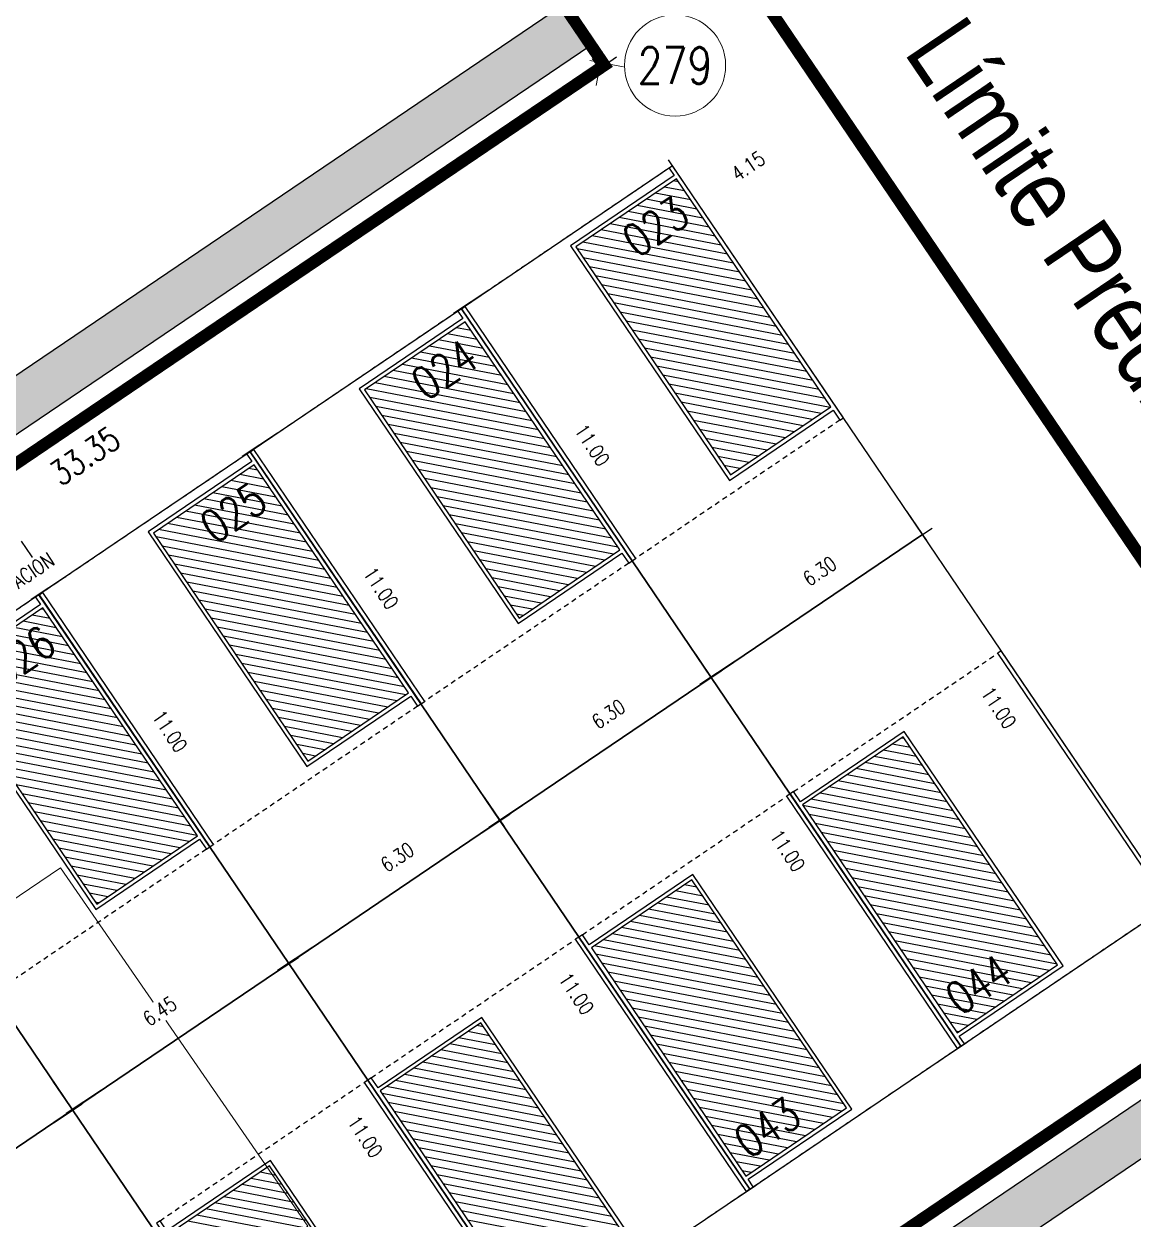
# Model space of a CAD drawing. Header units: metres. Extents: x 733085 to 734585, y 6084499 to 6087418.
# Drawn here: x 733825.81 to 733853.21, y 6086719.03 to 6086748.56 of the extents above; entities that cross this region are included whole.
import ezdxf

# ---------------------------------------------------------------- set-up
doc = ezdxf.new("R2010")
doc.units = ezdxf.units.M
doc.header["$LTSCALE"] = 5
doc.header["$MEASUREMENT"] = 0
doc.linetypes.add('HIDDEN', pattern=[0.375, 0.25, -0.125])
doc.linetypes.add('PHANTOM2', pattern=[1.25, 0.625, -0.125, 0.125, -0.125, 0.125, -0.125])
doc.layers.get('0').update_dxf_attribs({"color": 30})
doc.layers.get('DEFPOINTS').update_dxf_attribs({"color": 210})
doc.layers.add('U-ANNO-DIMS', color=210, linetype='Continuous', lineweight=18, plot=False)
doc.layers.add('U-ANNO-PATT', color=8, linetype='Continuous', lineweight=18)
doc.layers.add('U-ANNO-TEXT', color=3, linetype='Continuous', lineweight=18)
for name, color, linetype in [('U-BLDG', 7, 'Continuous'), ('U-LIMT', 6, 'PHANTOM2'), ('U-PROP', 1, 'Continuous'), ('U-SDWK', 4, 'Continuous')]:
    doc.layers.add(name, color=color, linetype=linetype)
doc.styles.add('E-ROMANS', font='romans.shx', dxfattribs={"width": 0.8})
doc.dimstyles.new('E-0200_TICK_18', dxfattribs={"dimscale": 0.001, "dimtxt": 360, "dimasz": 360, "dimexe": 180, "dimexo": 120, "dimgap": 180, "dimtad": 0, "dimzin": 0, "dimdsep": 46, "dimtxsty": 'E-ROMANS', "dimblk": 'OBLIQUE', "dimcen": 180, "dimclrd": 256, "dimclre": 256, "dimclrt": 256, "dimadec": 0, "dimazin": 0, "dimtfac": 1, "dimtmove": 1, "dimatfit": 3, "dimldrblk": 'OPEN90', "dimfxl": 1, "dimtfill": 1, "dimtolj": 1, "dimtzin": 0, "dimarcsym": 0})
doc.dimstyles.new('E-0500_TICK_12', dxfattribs={"dimscale": 0.001, "dimtxt": 600, "dimasz": 600, "dimexe": 300, "dimexo": 200, "dimgap": 300, "dimtad": 0, "dimzin": 0, "dimdsep": 46, "dimtxsty": 'E-ROMANS', "dimblk": 'OBLIQUE', "dimcen": 300, "dimclrd": 256, "dimclre": 256, "dimclrt": 256, "dimadec": 0, "dimazin": 0, "dimtfac": 1, "dimtmove": 1, "dimatfit": 3, "dimldrblk": 'OPEN90', "dimfxl": 1, "dimtfill": 1, "dimtolj": 1, "dimtzin": 0, "dimlwd": -1, "dimarcsym": 0})
doc.dimstyles.new('E-1000_TICK_24', dxfattribs={"dimscale": 0.001, "dimtxt": 2400, "dimasz": 2400, "dimexe": 1200, "dimexo": 800, "dimgap": 1200, "dimtad": 0, "dimzin": 0, "dimdsep": 46, "dimtxsty": 'E-ROMANS', "dimblk": 'OBLIQUE', "dimcen": 1200, "dimclrd": 256, "dimclre": 256, "dimclrt": 256, "dimadec": 0, "dimazin": 0, "dimtfac": 1, "dimtmove": 1, "dimatfit": 3, "dimldrblk": 'OPEN90', "dimfxl": 1, "dimtfill": 1, "dimtolj": 1, "dimtzin": 0, "dimlwd": -1, "dimarcsym": 0})

# ---------------------------------------------------------------- blocks, each defined once
blk = doc.blocks.new('casa')
h = blk.add_hatch()
h.set_pattern_fill('LINE', color=252, scale=0.06, angle=45, style=0)
h.set_pattern_definition([(45, (-8.75595, 1.52937), (-0.1347038, 0.1347038), [])])
h.paths.add_polyline_path([(3.102, 0.201), (0.102, 0.201), (0.102, -6.604), (3.102, -6.604)])
at = {"color": 252}
blk.add_line((0, -7), (0, 0.522), dxfattribs=at)
at = {"color": 1, "linetype": 'HIDDEN', "ltscale": 0.1}
for p, q in [((0.102, 0.522), (6.197, 0.522)), ((0.102, -7), (6.197, -7))]:
    blk.add_line(p, q, dxfattribs=at)
for p, q in [((6.299, 0.522), (6.197, 0.522)), ((6.299, -7), (6.197, -7))]:
    blk.add_line(p, q)
for points in [[(0, 0.522), (0.102, 0.522), (0.102, 0.299), (3.197, 0.299), (3.197, -6.7), (0.102, -6.7), (0.102, -7), (0, -7)], [(6.197, 0.522), (6.197, -7)]]:
    blk.add_lwpolyline(points)
for points in [[(6.197, 0.522), (6.197, 0.522)], [(6.197, -7), (6.197, -7)]]:
    blk.add_lwpolyline(points, close=True)
at = {"color": 252}
for points in [[(6.299, 0.522), (6.299, -7)], [(0.102, -6.604), (0.102, 0.201), (3.102, 0.201), (3.102, -6.604), (0.102, -6.604)]]:
    blk.add_lwpolyline(points, dxfattribs=at)
blk = doc.blocks.new('*D1876')
at = {"layer": 'DEFPOINTS', "color": 0, "transparency": 16777216}
for p in [(733845.581, 6086746.917), (733841.832, 6086745.052), (733842.145, 6086744.59)]:
    blk.add_point(p, dxfattribs=at)
at = {"layer": 'U-ANNO-DIMS', "lineweight": -2, "transparency": 16777216}
for p, q in [((733845.514, 6086747.017), (733845.167, 6086747.529)), ((733842.078, 6086744.689), (733841.731, 6086745.202))]:
    blk.add_line(p, q, dxfattribs=at)
at = {"layer": 'U-ANNO-DIMS', "transparency": 16777216, "insert": (733843.697, 6086745.044), "char_height": 0.36, "attachment_point": 5, "rotation": 34.1153, "style": 'E-ROMANS', "bg_fill": 3, "box_fill_scale": 1.25, "bg_fill_color": 256, "bg_fill_true_color": 13158600, "bg_fill_transparency": 0}
blk.add_mtext('\\A1;4.15', dxfattribs=at)
blk = doc.blocks.new('_Oblique')
at = {"color": 0, "linetype": 'ByBlock', "lineweight": -2}
blk.add_line((-0.5, -0.5), (0.5, 0.5), dxfattribs=at)
blk = doc.blocks.new('_Open90')
at = {"color": 0, "linetype": 'ByBlock', "lineweight": -2}
for p, q in [((-0.5, 0.5), (0, 0)), ((0, 0), (-1, 0)), ((0, 0), (-0.5, -0.5))]:
    blk.add_line(p, q, dxfattribs=at)
blk = doc.blocks.new('*D2182')
at = {"layer": 'DEFPOINTS', "color": 0, "transparency": 16777216}
for p in [(733832.622, 6086758.38, 0), (733840.025, 6086747.452, 0), (733840.204, 6086747.573)]:
    blk.add_point(p, dxfattribs=at)
at = {"layer": 'U-ANNO-DIMS', "lineweight": -2, "transparency": 16777216}
for p, q in [((733832.8, 6086758.501), (733833.049, 6086758.67)), ((733840.204, 6086747.573), (733840.452, 6086747.741))]:
    blk.add_line(p, q, dxfattribs=at)
at = {"layer": 'U-ANNO-DIMS', "transparency": 16777216}
blk.add_line((733832.8, 6086758.501), (733840.204, 6086747.573), dxfattribs=at)
at = {"layer": 'U-ANNO-DIMS', "transparency": 16777216, "xscale": 0.6, "yscale": 0.6, "zscale": 0.6}
for p, rotation in [((733832.8, 6086758.501), 124.1153225614861), ((733840.204, 6086747.573), 304.115322561486)]:
    blk.add_blockref('_Oblique', p, dxfattribs=dict(at, rotation=rotation))
at = {"layer": 'U-ANNO-DIMS', "transparency": 16777216, "insert": (733837.22, 6086753.384), "char_height": 0.6, "attachment_point": 5, "rotation": 304.1153, "style": 'E-ROMANS', "bg_fill": 3, "box_fill_scale": 1.25, "bg_fill_color": 256, "bg_fill_true_color": 13158600, "bg_fill_transparency": 0}
blk.add_mtext('\\A1;13.20', dxfattribs=at)
blk = doc.blocks.new('*D2183')
at = {"layer": 'DEFPOINTS', "color": 0, "transparency": 16777216}
for p in [(733832.622, 6086758.38, 0), (733832.622, 6086758.38), (733805.011, 6086739.676, 0)]:
    blk.add_point(p, dxfattribs=at)
at = {"layer": 'U-ANNO-DIMS', "transparency": 16777216}
for p, q in [((733805.011, 6086739.676), (733832.622, 6086758.38)), ((733817.904, 6086749.642), (733818.401, 6086749.979)), ((733818.817, 6086749.028), (733817.904, 6086749.642))]:
    blk.add_line(p, q, dxfattribs=at)
at = {"layer": 'U-ANNO-DIMS', "lineweight": -2, "transparency": 16777216}
for p, q in [((733832.622, 6086758.38), (733832.454, 6086758.629)), ((733805.011, 6086739.676), (733804.843, 6086739.924))]:
    blk.add_line(p, q, dxfattribs=at)
at = {"layer": 'U-ANNO-DIMS', "transparency": 16777216, "xscale": 0.6, "yscale": 0.6, "zscale": 0.6}
for p, rotation in [((733832.622, 6086758.38), 34.11532296035247), ((733805.011, 6086739.676), 214.1153229603524)]:
    blk.add_blockref('_Oblique', p, dxfattribs=dict(at, rotation=rotation))
at = {"layer": 'U-ANNO-DIMS', "transparency": 16777216, "insert": (733819.444, 6086750.685), "char_height": 0.6, "attachment_point": 5, "rotation": 34.1153, "style": 'E-ROMANS', "bg_fill": 3, "box_fill_scale": 1.25, "bg_fill_color": 256, "bg_fill_true_color": 13158600, "bg_fill_transparency": 0}
blk.add_mtext('\\A1;33.35', dxfattribs=at)
blk = doc.blocks.new('*D2184')
at = {"layer": 'DEFPOINTS', "color": 0, "transparency": 16777216}
for p in [(733840.025, 6086747.452, 0), (733840.025, 6086747.452), (733812.415, 6086728.747, 0)]:
    blk.add_point(p, dxfattribs=at)
at = {"layer": 'U-ANNO-DIMS', "transparency": 16777216}
blk.add_line((733812.415, 6086728.747), (733840.025, 6086747.452), dxfattribs=at)
at = {"layer": 'U-ANNO-DIMS', "lineweight": -2, "transparency": 16777216}
for p, q in [((733840.025, 6086747.452), (733839.857, 6086747.7)), ((733812.415, 6086728.747), (733812.246, 6086728.996))]:
    blk.add_line(p, q, dxfattribs=at)
at = {"layer": 'U-ANNO-DIMS', "transparency": 16777216}
for p, xscale, yscale, zscale, rotation in [((733840.025, 6086747.452), 0.6000000000000001, 0.6000000000000001, 0.6000000000000001, 34.11532260061279), ((733812.415, 6086728.747), 0.6, 0.6, 0.6, 214.1153226006128)]:
    blk.add_blockref('_Oblique', p, dxfattribs=dict(at, xscale=xscale, yscale=yscale, zscale=zscale, rotation=rotation))
at = {"layer": 'U-ANNO-DIMS', "transparency": 16777216, "insert": (733827.322, 6086737.888), "char_height": 0.6, "attachment_point": 5, "rotation": 34.1153, "style": 'E-ROMANS', "bg_fill": 3, "box_fill_scale": 1.25, "bg_fill_color": 256, "bg_fill_true_color": 13158600, "bg_fill_transparency": 0}
blk.add_mtext('\\A1;33.35', dxfattribs=at)
blk = doc.blocks.new('*D2195')
at = {"layer": 'DEFPOINTS', "color": 0, "transparency": 16777216}
for p in [(733855.729, 6086724.271, 0), (733855.729, 6086724.271), (733828.119, 6086705.566, 0)]:
    blk.add_point(p, dxfattribs=at)
at = {"layer": 'U-ANNO-DIMS', "lineweight": -2, "transparency": 16777216}
for p, q in [((733855.729, 6086724.271), (733855.561, 6086724.519)), ((733828.119, 6086705.566), (733827.95, 6086705.814))]:
    blk.add_line(p, q, dxfattribs=at)
at = {"layer": 'U-ANNO-DIMS', "transparency": 16777216}
for p, q in [((733828.119, 6086705.566), (733855.729, 6086724.271)), ((733841.012, 6086715.532), (733841.508, 6086715.869)), ((733841.924, 6086714.918), (733841.012, 6086715.532))]:
    blk.add_line(p, q, dxfattribs=at)
at = {"layer": 'U-ANNO-DIMS', "transparency": 16777216, "xscale": 0.6, "yscale": 0.6, "zscale": 0.6}
for p, rotation in [((733855.729, 6086724.271), 34.11534411551718), ((733828.119, 6086705.566), 214.1153441155172)]:
    blk.add_blockref('_Oblique', p, dxfattribs=dict(at, rotation=rotation))
at = {"layer": 'U-ANNO-DIMS', "transparency": 16777216, "insert": (733842.552, 6086716.575), "char_height": 0.6, "attachment_point": 5, "rotation": 34.1153, "style": 'E-ROMANS', "bg_fill": 3, "box_fill_scale": 1.25, "bg_fill_color": 256, "bg_fill_true_color": 13158600, "bg_fill_transparency": 0}
blk.add_mtext('\\A1;33.35', dxfattribs=at)
blk = doc.blocks.new('*D2235')
at = {"layer": 'DEFPOINTS', "color": 0, "transparency": 16777216}
for p in [(733812.888, 6086795.155), (733812.898, 6086795.162, 0), (733897.652, 6086670.053, 0)]:
    blk.add_point(p, dxfattribs=at)
at = {"layer": 'U-ANNO-DIMS', "transparency": 16777216}
blk.add_line((733897.642, 6086670.046), (733812.888, 6086795.155), dxfattribs=at)
at = {"layer": 'U-ANNO-DIMS', "lineweight": -2, "transparency": 16777216}
for p, q in [((733812.236, 6086794.714), (733811.894, 6086794.482)), ((733896.99, 6086669.605), (733896.648, 6086669.373))]:
    blk.add_line(p, q, dxfattribs=at)
at = {"layer": 'U-ANNO-DIMS', "transparency": 16777216, "xscale": 2.4, "yscale": 2.4, "zscale": 2.4}
for p, rotation in [((733812.888, 6086795.155), 124.1153225211606), ((733897.642, 6086670.046), 304.1153225211606)]:
    blk.add_blockref('_Oblique', p, dxfattribs=dict(at, rotation=rotation))
at = {"layer": 'U-ANNO-DIMS', "transparency": 16777216, "insert": (733861.571, 6086729.505), "char_height": 2.4, "attachment_point": 5, "rotation": 304.1153, "style": 'E-ROMANS', "bg_fill": 3, "box_fill_scale": 1.25, "bg_fill_color": 256, "bg_fill_true_color": 13158600, "bg_fill_transparency": 0}
blk.add_mtext('\\A1;151.11', dxfattribs=at)
blk = doc.blocks.new('*D1642')
at = {"layer": 'DEFPOINTS', "color": 0, "transparency": 16777216}
for p in [(733821.746, 6086731.446), (733820.925, 6086730.9), (733827.831, 6086722.281)]:
    blk.add_point(p, dxfattribs=at)
at = {"layer": 'U-ANNO-DIMS', "lineweight": -2, "transparency": 16777216}
for p, q in [((733821.646, 6086731.379), (733820.775, 6086730.801)), ((733827.731, 6086722.214), (733826.859, 6086721.636))]:
    blk.add_line(p, q, dxfattribs=at)
at = {"layer": 'U-ANNO-DIMS', "transparency": 16777216, "insert": (733824.201, 6086727.551), "char_height": 0.36, "attachment_point": 5, "rotation": 303.5789, "style": 'E-ROMANS', "bg_fill": 3, "box_fill_scale": 1.25, "bg_fill_color": 256, "bg_fill_true_color": 13158600, "bg_fill_transparency": 0}
blk.add_mtext('\\A1;11.00', dxfattribs=at)
blk = doc.blocks.new('*D1643')
at = {"layer": 'DEFPOINTS', "color": 0, "transparency": 16777216}
for p in [(733826.962, 6086734.979), (733826.141, 6086734.434), (733833.046, 6086725.814)]:
    blk.add_point(p, dxfattribs=at)
at = {"layer": 'U-ANNO-DIMS', "lineweight": -2, "transparency": 16777216}
for p, q in [((733826.862, 6086734.913), (733825.991, 6086734.334)), ((733832.946, 6086725.748), (733832.075, 6086725.169))]:
    blk.add_line(p, q, dxfattribs=at)
at = {"layer": 'U-ANNO-DIMS', "transparency": 16777216, "insert": (733829.417, 6086731.085), "char_height": 0.36, "attachment_point": 5, "rotation": 303.5789, "style": 'E-ROMANS', "bg_fill": 3, "box_fill_scale": 1.25, "bg_fill_color": 256, "bg_fill_true_color": 13158600, "bg_fill_transparency": 0}
blk.add_mtext('\\A1;11.00', dxfattribs=at)
blk = doc.blocks.new('*D1644')
at = {"layer": 'DEFPOINTS', "color": 0, "transparency": 16777216}
for p in [(733832.178, 6086738.512), (733831.356, 6086737.967), (733838.262, 6086729.348)]:
    blk.add_point(p, dxfattribs=at)
at = {"layer": 'U-ANNO-DIMS', "lineweight": -2, "transparency": 16777216}
for p, q in [((733832.078, 6086738.446), (733831.206, 6086737.867)), ((733838.162, 6086729.281), (733837.291, 6086728.703))]:
    blk.add_line(p, q, dxfattribs=at)
at = {"layer": 'U-ANNO-DIMS', "transparency": 16777216, "insert": (733834.633, 6086734.618), "char_height": 0.36, "attachment_point": 5, "rotation": 303.5789, "style": 'E-ROMANS', "bg_fill": 3, "box_fill_scale": 1.25, "bg_fill_color": 256, "bg_fill_true_color": 13158600, "bg_fill_transparency": 0}
blk.add_mtext('\\A1;11.00', dxfattribs=at)
blk = doc.blocks.new('*D1645')
at = {"layer": 'DEFPOINTS', "color": 0, "transparency": 16777216}
for p in [(733837.394, 6086742.046), (733836.572, 6086741.5), (733843.478, 6086732.881)]:
    blk.add_point(p, dxfattribs=at)
at = {"layer": 'U-ANNO-DIMS', "lineweight": -2, "transparency": 16777216}
for p, q in [((733837.294, 6086741.98), (733836.422, 6086741.401)), ((733843.378, 6086732.815), (733842.506, 6086732.236))]:
    blk.add_line(p, q, dxfattribs=at)
at = {"layer": 'U-ANNO-DIMS', "transparency": 16777216, "insert": (733839.849, 6086738.151), "char_height": 0.36, "attachment_point": 5, "rotation": 303.5789, "style": 'E-ROMANS', "bg_fill": 3, "box_fill_scale": 1.25, "bg_fill_color": 256, "bg_fill_true_color": 13158600, "bg_fill_transparency": 0}
blk.add_mtext('\\A1;11.00', dxfattribs=at)
blk = doc.blocks.new('*D1649')
at = {"layer": 'DEFPOINTS', "color": 0, "transparency": 16777216}
for p in [(733827.104, 6086721.78), (733826.447, 6086721.344), (733832.531, 6086712.179)]:
    blk.add_point(p, dxfattribs=at)
at = {"layer": 'U-ANNO-DIMS', "lineweight": -2, "transparency": 16777216}
for p, q in [((733826.547, 6086721.41), (733827.254, 6086721.879)), ((733832.631, 6086712.245), (733833.338, 6086712.714))]:
    blk.add_line(p, q, dxfattribs=at)
at = {"layer": 'U-ANNO-DIMS', "transparency": 16777216, "insert": (733828.902, 6086717.449), "char_height": 0.36, "attachment_point": 5, "rotation": 303.5789, "style": 'E-ROMANS', "bg_fill": 3, "box_fill_scale": 1.25, "bg_fill_color": 256, "bg_fill_true_color": 13158600, "bg_fill_transparency": 0}
blk.add_mtext('\\A1;11.00', dxfattribs=at)
blk = doc.blocks.new('*D1650')
at = {"layer": 'DEFPOINTS', "color": 0, "transparency": 16777216}
for p in [(733832.444, 6086725.397), (733831.787, 6086724.961), (733837.871, 6086715.796)]:
    blk.add_point(p, dxfattribs=at)
at = {"layer": 'U-ANNO-DIMS', "lineweight": -2, "transparency": 16777216}
for p, q in [((733831.887, 6086725.028), (733832.594, 6086725.497)), ((733837.971, 6086715.863), (733838.678, 6086716.332))]:
    blk.add_line(p, q, dxfattribs=at)
at = {"layer": 'U-ANNO-DIMS', "transparency": 16777216, "insert": (733834.242, 6086721.067), "char_height": 0.36, "attachment_point": 5, "rotation": 303.5789, "style": 'E-ROMANS', "bg_fill": 3, "box_fill_scale": 1.25, "bg_fill_color": 256, "bg_fill_true_color": 13158600, "bg_fill_transparency": 0}
blk.add_mtext('\\A1;11.00', dxfattribs=at)
blk = doc.blocks.new('*D1651')
at = {"layer": 'DEFPOINTS', "color": 0, "transparency": 16777216}
for p in [(733837.66, 6086728.93), (733837.003, 6086728.495), (733843.087, 6086719.33)]:
    blk.add_point(p, dxfattribs=at)
at = {"layer": 'U-ANNO-DIMS', "lineweight": -2, "transparency": 16777216}
for p, q in [((733837.103, 6086728.561), (733837.81, 6086729.03)), ((733843.187, 6086719.396), (733843.894, 6086719.865))]:
    blk.add_line(p, q, dxfattribs=at)
at = {"layer": 'U-ANNO-DIMS', "transparency": 16777216, "insert": (733839.458, 6086724.6), "char_height": 0.36, "attachment_point": 5, "rotation": 303.5789, "style": 'E-ROMANS', "bg_fill": 3, "box_fill_scale": 1.25, "bg_fill_color": 256, "bg_fill_true_color": 13158600, "bg_fill_transparency": 0}
blk.add_mtext('\\A1;11.00', dxfattribs=at)
blk = doc.blocks.new('*D1652')
at = {"layer": 'DEFPOINTS', "color": 0, "transparency": 16777216}
for p in [(733842.875, 6086732.464), (733842.219, 6086732.028), (733848.303, 6086722.863)]:
    blk.add_point(p, dxfattribs=at)
at = {"layer": 'U-ANNO-DIMS', "lineweight": -2, "transparency": 16777216}
for p, q in [((733842.319, 6086732.094), (733843.025, 6086732.563)), ((733848.403, 6086722.93), (733849.11, 6086723.399))]:
    blk.add_line(p, q, dxfattribs=at)
at = {"layer": 'U-ANNO-DIMS', "transparency": 16777216, "insert": (733844.674, 6086728.134), "char_height": 0.36, "attachment_point": 5, "rotation": 303.5789, "style": 'E-ROMANS', "bg_fill": 3, "box_fill_scale": 1.25, "bg_fill_color": 256, "bg_fill_true_color": 13158600, "bg_fill_transparency": 0}
blk.add_mtext('\\A1;11.00', dxfattribs=at)
blk = doc.blocks.new('*D1653')
at = {"layer": 'DEFPOINTS', "color": 0, "transparency": 16777216}
for p in [(733848.091, 6086735.997), (733847.435, 6086735.561), (733853.519, 6086726.397)]:
    blk.add_point(p, dxfattribs=at)
at = {"layer": 'U-ANNO-DIMS', "lineweight": -2, "transparency": 16777216}
for p, q in [((733847.535, 6086735.628), (733848.241, 6086736.097)), ((733853.619, 6086726.463), (733854.325, 6086726.932))]:
    blk.add_line(p, q, dxfattribs=at)
at = {"layer": 'U-ANNO-DIMS', "transparency": 16777216, "insert": (733849.889, 6086731.667), "char_height": 0.36, "attachment_point": 5, "rotation": 303.5789, "style": 'E-ROMANS', "bg_fill": 3, "box_fill_scale": 1.25, "bg_fill_color": 256, "bg_fill_true_color": 13158600, "bg_fill_transparency": 0}
blk.add_mtext('\\A1;11.00', dxfattribs=at)
blk = doc.blocks.new('*D1656')
at = {"layer": 'DEFPOINTS', "color": 0, "transparency": 16777216}
for p in [(733826.559, 6086722.399, 0), (733827.014, 6086721.728), (733821.343, 6086718.866, 0)]:
    blk.add_point(p, dxfattribs=at)
at = {"layer": 'U-ANNO-DIMS', "lineweight": -2, "transparency": 16777216}
for p, q in [((733826.627, 6086722.3), (733827.115, 6086721.579)), ((733821.411, 6086718.766), (733821.899, 6086718.045))]:
    blk.add_line(p, q, dxfattribs=at)
at = {"layer": 'U-ANNO-DIMS', "transparency": 16777216, "insert": (733824.478, 6086720.821), "char_height": 0.36, "attachment_point": 5, "rotation": 34.1153, "style": 'E-ROMANS', "bg_fill": 3, "box_fill_scale": 1.25, "bg_fill_color": 256, "bg_fill_true_color": 13158600, "bg_fill_transparency": 0}
blk.add_mtext('\\A1;6.30', dxfattribs=at)
blk = doc.blocks.new('*D1657')
at = {"layer": 'DEFPOINTS', "color": 0, "transparency": 16777216}
for p in [(733837.115, 6086729.55, 0), (733837.57, 6086728.879), (733831.899, 6086726.016, 0)]:
    blk.add_point(p, dxfattribs=at)
at = {"layer": 'U-ANNO-DIMS', "lineweight": -2, "transparency": 16777216}
for p, q in [((733837.182, 6086729.451), (733837.671, 6086728.73)), ((733831.967, 6086725.917), (733832.455, 6086725.196))]:
    blk.add_line(p, q, dxfattribs=at)
at = {"layer": 'U-ANNO-DIMS', "transparency": 16777216, "insert": (733835.034, 6086727.972), "char_height": 0.36, "attachment_point": 5, "rotation": 34.1153, "style": 'E-ROMANS', "bg_fill": 3, "box_fill_scale": 1.25, "bg_fill_color": 256, "bg_fill_true_color": 13158600, "bg_fill_transparency": 0}
blk.add_mtext('\\A1;6.30', dxfattribs=at)
blk = doc.blocks.new('*D1658')
at = {"layer": 'DEFPOINTS', "color": 0, "transparency": 16777216}
for p in [(733842.331, 6086733.083, 0), (733842.786, 6086732.412), (733837.115, 6086729.55, 0)]:
    blk.add_point(p, dxfattribs=at)
at = {"layer": 'U-ANNO-DIMS', "lineweight": -2, "transparency": 16777216}
for p, q in [((733842.398, 6086732.984), (733842.887, 6086732.263)), ((733837.182, 6086729.451), (733837.671, 6086728.73))]:
    blk.add_line(p, q, dxfattribs=at)
at = {"layer": 'U-ANNO-DIMS', "transparency": 16777216, "insert": (733840.25, 6086731.505), "char_height": 0.36, "attachment_point": 5, "rotation": 34.1153, "style": 'E-ROMANS', "bg_fill": 3, "box_fill_scale": 1.25, "bg_fill_color": 256, "bg_fill_true_color": 13158600, "bg_fill_transparency": 0}
blk.add_mtext('\\A1;6.30', dxfattribs=at)
blk = doc.blocks.new('*D1659')
at = {"layer": 'DEFPOINTS', "color": 0, "transparency": 16777216}
for p in [(733847.547, 6086736.617, 0), (733848.002, 6086735.945), (733842.331, 6086733.083, 0)]:
    blk.add_point(p, dxfattribs=at)
at = {"layer": 'U-ANNO-DIMS', "lineweight": -2, "transparency": 16777216}
for p, q in [((733847.614, 6086736.517), (733848.103, 6086735.796)), ((733842.398, 6086732.984), (733842.887, 6086732.263))]:
    blk.add_line(p, q, dxfattribs=at)
at = {"layer": 'U-ANNO-DIMS', "transparency": 16777216, "insert": (733845.466, 6086735.039), "char_height": 0.36, "attachment_point": 5, "rotation": 34.1153, "style": 'E-ROMANS', "bg_fill": 3, "box_fill_scale": 1.25, "bg_fill_color": 256, "bg_fill_true_color": 13158600, "bg_fill_transparency": 0}
blk.add_mtext('\\A1;6.30', dxfattribs=at)
blk = doc.blocks.new('*D1660')
at = {"layer": 'DEFPOINTS', "color": 0, "transparency": 16777216}
for p in [(733831.977, 6086725.901), (733832.354, 6086725.345, 0), (733827.014, 6086721.728, 0)]:
    blk.add_point(p, dxfattribs=at)
at = {"layer": 'U-ANNO-DIMS', "lineweight": -2, "transparency": 16777216}
for p, q in [((733832.287, 6086725.445), (733831.877, 6086726.05)), ((733826.947, 6086721.827), (733826.537, 6086722.433))]:
    blk.add_line(p, q, dxfattribs=at)
at = {"layer": 'U-ANNO-DIMS', "transparency": 16777216, "insert": (733829.167, 6086724.166), "char_height": 0.36, "attachment_point": 5, "rotation": 34.1153, "style": 'E-ROMANS', "bg_fill": 3, "box_fill_scale": 1.25, "bg_fill_color": 256, "bg_fill_true_color": 13158600, "bg_fill_transparency": 0}
blk.add_mtext('\\A1;6.45', dxfattribs=at)
blk = doc.blocks.new('*D1747')
at = {"layer": 'DEFPOINTS', "color": 0, "transparency": 16777216}
blk.add_point((733820.202, 6086731.08), dxfattribs=at)
at = {"layer": 'U-ANNO-DIMS', "lineweight": -2, "transparency": 16777216}
for p, q in [((733826.12, 6086735.234), (733825.75, 6086735.781)), ((733820.135, 6086731.18), (733819.765, 6086731.726))]:
    blk.add_line(p, q, dxfattribs=at)
at = {"layer": 'U-ANNO-DIMS', "transparency": 16777216, "insert": (733825.041, 6086734.383), "char_height": 0.36, "attachment_point": 5, "rotation": 34.1153, "style": 'E-ROMANS', "bg_fill": 3, "box_fill_scale": 1.25, "bg_fill_color": 256, "bg_fill_true_color": 13158600, "bg_fill_transparency": 0}
blk.add_mtext('\\A1;LINEA EDIFICACION', dxfattribs=at)
at = {"layer": 'DEFPOINTS', "color": 0, "transparency": 16777216}
for p in [(733825.851, 6086735.632), (733826.187, 6086735.135)]:
    blk.add_point(p, dxfattribs=at)

msp = doc.modelspace()

# ---------------------------------------------------------------- hatches: boundary and pattern name
at = {"layer": 'U-ANNO-PATT'}
h = msp.add_hatch(dxfattribs=at)
h.set_pattern_fill('DOTS', color=256, scale=0.1, angle=16.0458, style=0)
h.set_pattern_definition([(304.115323, (733622.41653, 6087003.45354), (0.17594907, 0.023321206), [0, -0.15875])])
h.paths.add_polyline_path([(733805.289, 6086596.628), (733804.616, 6086597.621), (733784.249, 6086583.824), (733784.922, 6086582.83)])
h.paths.add_polyline_path([(733799.232, 6086605.569), (733798.559, 6086606.563), (733778.316, 6086592.85), (733778.865, 6086591.772)])
h.paths.add_polyline_path([(733778.042, 6086627.933), (733777.369, 6086628.926), (733750.711, 6086610.867), (733751.384, 6086609.873)])
h.paths.add_polyline_path([(733771.985, 6086636.874), (733771.312, 6086637.868), (733744.653, 6086619.808), (733745.326, 6086618.815)])
h.paths.add_polyline_path([(733754.935, 6086662.043), (733754.262, 6086663.036), (733727.603, 6086644.977), (733728.277, 6086643.981)])
h.paths.add_polyline_path([(733748.878, 6086670.984), (733748.205, 6086671.978), (733721.546, 6086653.918), (733722.219, 6086652.925)])
h.paths.add_polyline_path([(733730.917, 6086695.536), (733730.244, 6086696.529), (733704.496, 6086679.086), (733705.169, 6086678.093)], flags=17)
h.paths.add_polyline_path([(733724.859, 6086704.477), (733724.186, 6086705.471), (733698.438, 6086688.028), (733699.111, 6086687.034)], flags=17)
h.paths.add_polyline_path([(733826.207, 6086625.082), (733828.466, 6086623.166), (733828.726, 6086624.519), (733810.699, 6086639.813), (733804.933, 6086648.324), (733803.267, 6086648.645), (733804.855, 6086646.301), (733809.797, 6086639.005)])
h.paths.add_polyline_path([(733800.222, 6086655.279), (733781.826, 6086682.434), (733780.159, 6086682.754), (733781.747, 6086680.41), (733798.317, 6086655.951), (733799.902, 6086653.612)])
h.paths.add_polyline_path([(733777.115, 6086689.388), (733758.718, 6086716.544), (733757.052, 6086716.864), (733758.64, 6086714.52), (733775.209, 6086690.061), (733776.794, 6086687.722)])
h.paths.add_polyline_path([(733754.007, 6086723.498), (733737.142, 6086748.393), (733732.244, 6086749.335), (733679.918, 6086713.888), (733606.697, 6086689.999), (733604.435, 6086685.546), (733613.892, 6086656.56), (733615.405, 6086655.791), (733614.38, 6086658.933), (733605.73, 6086685.446), (733607.542, 6086689.012), (733680.451, 6086712.799), (733732.505, 6086748.063), (733736.428, 6086747.309), (733752.102, 6086724.171), (733753.687, 6086721.832)])
h.paths.add_polyline_path([(733703.394, 6086673.581), (733677.482, 6086711.831), (733676.295, 6086711.443), (733682.131, 6086702.829), (733662.066, 6086696.282), (733658.965, 6086705.789), (733657.824, 6086705.417), (733671.595, 6086663.207)], flags=17)
h.paths.add_polyline_path([(733682.831, 6086701.795), (733701.506, 6086674.228), (733672.364, 6086664.72), (733662.439, 6086695.142)], flags=16)
h.paths.add_polyline_path([(733618.013, 6086647.799), (733617.005, 6086650.889), (733616.236, 6086649.376), (733627.037, 6086616.271), (733628.55, 6086615.502), (733627.673, 6086618.191)])
h.paths.add_polyline_path([(733631.931, 6086605.141), (733630.527, 6086609.443), (733629.875, 6086607.573), (733634.729, 6086592.694), (733635.87, 6086593.066)])
h.paths.add_polyline_path([(733621.7, 6086604.904), (733620.071, 6086606.028), (733621.473, 6086601.729), (733625.413, 6086589.654), (733626.553, 6086590.027)])
h.paths.add_polyline_path([(733608.557, 6086645.187), (733607.044, 6086645.956), (733608.052, 6086642.866), (733617.215, 6086614.779), (733618.093, 6086612.091), (733618.861, 6086613.604)])
h.paths.add_polyline_path([(733596.259, 6086682.879), (733591.807, 6086685.141), (733548.635, 6086671.055), (733548.018, 6086669.592), (733591.707, 6086683.846), (733595.273, 6086682.034), (733604.436, 6086653.948), (733605.444, 6086650.858), (733606.213, 6086652.371)])
h.paths.add_polyline_path([(733776.685, 6086714.628), (733743.278, 6086763.941), (733742.285, 6086763.268), (733775.691, 6086713.955)])
h.paths.add_polyline_path([(733816.694, 6086781.893), (733816.021, 6086782.887), (733766.636, 6086749.431), (733758.223, 6086761.85), (733748.95, 6086755.568), (733749.623, 6086754.575), (733757.902, 6086760.183), (733766.315, 6086747.765)])
h.paths.add_polyline_path([(733833.756, 6086756.974), (733833.083, 6086757.968), (733801.208, 6086736.375), (733801.881, 6086735.381)])
h.paths.add_polyline_path([(733839.813, 6086748.033), (733839.14, 6086749.026), (733807.265, 6086727.433), (733807.938, 6086726.44)])
h.paths.add_polyline_path([(733856.863, 6086722.864), (733856.19, 6086723.858), (733824.316, 6086702.265), (733824.989, 6086701.271)])
h.paths.add_polyline_path([(733862.92, 6086713.923), (733862.247, 6086714.917), (733830.373, 6086693.323), (733831.046, 6086692.33)])
h.paths.add_polyline_path([(733879.971, 6086688.755), (733879.298, 6086689.748), (733847.423, 6086668.155), (733848.096, 6086667.161)])
h.paths.add_polyline_path([(733886.028, 6086679.813), (733885.355, 6086680.807), (733853.48, 6086659.214), (733854.153, 6086658.22)])
h.paths.add_polyline_path([(733845.056, 6086627.187), (733846.088, 6086627.886), (733827.781, 6086643.418), (733826.425, 6086644.569), (733825.393, 6086643.87)])
h.paths.add_polyline_path([(733823.654, 6086646.919), (733821.066, 6086649.116), (733820.612, 6086649.785), (733804.043, 6086674.244), (733801.755, 6086677.621), (733800.762, 6086676.948), (733820.164, 6086648.307), (733822.623, 6086646.221)])
h.paths.add_polyline_path([(733799.792, 6086680.518), (733778.648, 6086711.731), (733777.654, 6086711.057), (733798.799, 6086679.845)])

# ---------------------------------------------------------------- linework, layer by layer
at = {"layer": 'U-ANNO-TEXT'}
msp.add_circle((733841.894, 6086747.529), 1.25, dxfattribs=at)
at = {"layer": 'U-BLDG'}
for points in [[(733841.832, 6086745.052), (733836.616, 6086741.519), (733842.786, 6086732.412), (733848.002, 6086735.945)], [(733836.616, 6086741.519), (733831.4, 6086737.986), (733837.57, 6086728.879), (733842.786, 6086732.412)], [(733831.4, 6086737.986), (733826.185, 6086734.452), (733832.354, 6086725.345), (733837.57, 6086728.879)], [(733848.002, 6086735.945), (733842.786, 6086732.412), (733848.955, 6086723.305), (733854.171, 6086726.838)], [(733826.185, 6086734.452), (733820.845, 6086730.835), (733827.014, 6086721.728), (733832.354, 6086725.345)], [(733842.786, 6086732.412), (733837.57, 6086728.879), (733843.739, 6086719.772), (733848.955, 6086723.305)], [(733820.845, 6086730.835), (733815.629, 6086727.301), (733821.798, 6086718.194), (733827.014, 6086721.728)], [(733837.57, 6086728.879), (733832.354, 6086725.345), (733838.524, 6086716.238), (733843.739, 6086719.772)], [(733832.354, 6086725.345), (733827.014, 6086721.728), (733833.184, 6086712.621), (733838.524, 6086716.238)], [(733827.014, 6086721.728), (733821.798, 6086718.194), (733827.968, 6086709.087), (733833.184, 6086712.621)]]:
    msp.add_lwpolyline(points, close=True, dxfattribs=at)
at = {"layer": 'U-PROP', "ltscale": 0.3}
for p, q in [((733832.746, 6086758.465), (733840.15, 6086747.536)), ((733840.025, 6086747.452), (733798.34, 6086719.213)), ((733855.854, 6086724.355), (733814.044, 6086696.031))]:
    msp.add_line(p, q, dxfattribs=at)
at = {"layer": 'U-SDWK', "ltscale": 0.3, "const_width": 0.3}
for points in [[(733886.364, 6086679.316), (733844.555, 6086650.993), (733842.536, 6086653.973), (733830.408, 6086645.758), (733829.653, 6086641.83), (733846.088, 6086627.886), (733846.645, 6086628.264), (733843.283, 6086633.221), (733897.652, 6086670.053), (733820.254, 6086784.305), (733766.315, 6086747.765), (733757.902, 6086760.183)], [(733749.623, 6086754.575), (733774.397, 6086718.005), (733778.325, 6086717.249), (733792.956, 6086727.161), (733790.937, 6086730.141), (733832.746, 6086758.465), (733840.15, 6086747.536), (733798.34, 6086719.213), (733796.321, 6086722.193), (733781.69, 6086712.282), (733780.935, 6086708.354), (733797.505, 6086683.895), (733801.433, 6086683.14), (733816.063, 6086693.051), (733814.044, 6086696.031), (733855.854, 6086724.355)]]:
    msp.add_lwpolyline(points, dxfattribs=at)
at = {"layer": 'U-SDWK'}
msp.add_lwpolyline([(733807.938, 6086726.44), (733839.813, 6086748.033), (733839.14, 6086749.026), (733807.265, 6086727.433)], dxfattribs=at)
at = {"layer": 'U-SDWK', "elevation": 0}
msp.add_lwpolyline([(733824.989, 6086701.271), (733856.863, 6086722.864), (733856.19, 6086723.858), (733824.316, 6086702.265)], dxfattribs=at)

# ---------------------------------------------------------------- block references
at = {"layer": 'U-BLDG', "xscale": -1}
for p, rotation in [((733842.125, 6086744.62, 0), 34.11532253538424), ((733836.909, 6086741.087, 0), 34.11532253538424), ((733831.693, 6086737.553, 0), 34.11532253538424), ((733826.477, 6086734.02, 0), 34.11532253538424), ((733848.663, 6086723.738, 0), 214.1153225474984), ((733843.447, 6086720.204, 0), 214.1153225474984), ((733838.232, 6086716.671, 0), 214.1153225474984), ((733833.016, 6086713.138, 0), 214.1153225474984)]:
    msp.add_blockref('casa', p, dxfattribs=dict(at, rotation=rotation))

# ---------------------------------------------------------------- texts
at = {"layer": 'U-ANNO-TEXT', "ltscale": 5, "insert": (733849.012, 6086748.869, 0), "char_height": 1.8, "width": 15.346, "attachment_point": 1, "rotation": 304.1153, "style": 'E-ROMANS'}
msp.add_mtext('{\\fArial|b0|i0|c0|p34;Límite Predial}', dxfattribs=at)
at = {"layer": 'U-ANNO-TEXT', "insert": (733841.894, 6086747.529), "char_height": 0.9, "attachment_point": 5, "rotation": 360, "style": 'E-ROMANS'}
msp.add_mtext('279', dxfattribs=at)

# ---------------------------------------------------------------- next in the draw order: dimensions: what is measured, and where the dimension line sits
at = {"layer": 'U-ANNO-DIMS'}
dim = msp.add_linear_dim(base=(733841.832, 6086745.052), p1=(733845.581, 6086746.917), p2=(733842.145, 6086744.59), angle=214.1153, dimstyle='E-0200_TICK_18', override={"dimsd1": 1, "dimsd2": 1}, dxfattribs=at)
dim.commit()
dim.dimension.update_dxf_attribs({"geometry": '*D1876', "text_midpoint": (733844.061, 6086745.291), "dimtype": 161})

# ---------------------------------------------------------------- next in the draw order: linework, layer by layer
at = {"layer": 'U-PROP', "ltscale": 0.3}
msp.add_lwpolyline([(733551.515, 6086677.886), (733543.412, 6086658.668), (733564.58, 6086593.79), (733571.652, 6086572.114), (733688.841, 6086610.349), (733680.397, 6086636.231), (733707.34, 6086645.021), (733717.897, 6086652.173), (733750.098, 6086604.639), (733758.998, 6086610.668), (733788.27, 6086567.459), (733843.624, 6086604.959), (733833.753, 6086619.53), (733846.645, 6086628.264), (733843.283, 6086633.221), (733897.652, 6086670.053), (733897.652, 6086670.053), (733812.898, 6086795.162), (733752.556, 6086770.227)], dxfattribs=at)

# ---------------------------------------------------------------- next in the draw order: dimensions: what is measured, and where the dimension line sits
at = {"layer": 'U-ANNO-DIMS'}
for base, p1, p2, angle, picture, middle in [((733840.204, 6086747.573, 0), (733832.622, 6086758.38, 0), (733840.025, 6086747.452, 0), 304.1153, '*D2182', (733837.22, 6086753.384, 0)), ((733855.729, 6086724.271, 0), (733828.119, 6086705.566), (733855.729, 6086724.271, 0), 34.1153, '*D2195', (733841.757, 6086716.037, 0))]:
    dim = msp.add_linear_dim(base=base, p1=p1, p2=p2, angle=angle, dimstyle='E-0500_TICK_12', override={"dimfxl": 0.1, "dimfxlon": 1}, dxfattribs=at)
    dim.commit()
    dim.dimension.update_dxf_attribs({"geometry": picture, "text_midpoint": middle, "dimtype": 161})

# ---------------------------------------------------------------- next in the draw order: linework, layer by layer
at = {"layer": 'U-ANNO-TEXT'}
msp.add_lwpolyline([(733802.661, 6086711.413), (733826.712, 6086727.706), (733832.822, 6086718.856), (733808.693, 6086702.51)], close=True, dxfattribs=at)

# ---------------------------------------------------------------- next in the draw order: dimensions: what is measured, and where the dimension line sits
at = {"layer": 'U-ANNO-DIMS'}
dim = msp.add_linear_dim(base=(733832.622, 6086758.38, 0), p1=(733805.011, 6086739.676), p2=(733832.622, 6086758.38, 0), angle=34.1153, dimstyle='E-0500_TICK_12', override={"dimfxl": 0.1, "dimfxlon": 1}, dxfattribs=at)
dim.commit()
dim.dimension.update_dxf_attribs({"geometry": '*D2183', "text_midpoint": (733818.649, 6086750.147, 0), "dimtype": 161})

# ---------------------------------------------------------------- next in the draw order: dimensions: what is measured, and where the dimension line sits
dim = msp.add_linear_dim(base=(733840.025, 6086747.452, 0), p1=(733812.415, 6086728.747), p2=(733840.025, 6086747.452, 0), angle=34.1153, dimstyle='E-0500_TICK_12', override={"dimfxl": 0.1, "dimfxlon": 1}, dxfattribs=at)
dim.commit()
dim.dimension.update_dxf_attribs({"geometry": '*D2184', "text_midpoint": (733827.322, 6086737.888, 0), "dimtype": 161})

# ---------------------------------------------------------------- next in the draw order: linework, layer by layer
at = {"layer": 'U-LIMT', "ltscale": 0.25, "const_width": 0.2, "elevation": 0}
msp.add_lwpolyline([(733551.515, 6086677.886), (733543.412, 6086658.668), (733564.58, 6086593.79), (733571.652, 6086572.114), (733688.841, 6086610.349), (733680.397, 6086636.231), (733707.34, 6086645.021), (733717.897, 6086652.173), (733750.098, 6086604.639), (733758.998, 6086610.668), (733788.27, 6086567.459), (733843.624, 6086604.959), (733833.753, 6086619.53), (733846.645, 6086628.264), (733843.283, 6086633.221), (733897.652, 6086670.053), (733897.652, 6086670.053), (733812.898, 6086795.162), (733752.556, 6086770.227), (733743.278, 6086763.941), (733737.168, 6086772.96), (733671.055, 6086975.599), (733667.554, 6086994.18), (733661.679, 6087027.397)], dxfattribs=at)

# ---------------------------------------------------------------- next in the draw order: dimensions: what is measured, and where the dimension line sits
at = {"layer": 'U-ANNO-DIMS'}
dim = msp.add_linear_dim(base=(733812.888, 6086795.155, 0), p1=(733897.652, 6086670.053, 0), p2=(733812.898, 6086795.162, 0), angle=124.1153, dimstyle='E-1000_TICK_24', dxfattribs=at)
dim.commit()
dim.dimension.update_dxf_attribs({"geometry": '*D2235', "text_midpoint": (733861.571, 6086729.505, 0), "dimtype": 161})

# ---------------------------------------------------------------- next in the draw order: texts
at = {"layer": 'U-ANNO-TEXT', "char_height": 0.8, "attachment_point": 5, "rotation": 34.1153, "style": 'E-ROMANS'}
for s, insert in [('023', (733841.417, 6086743.549, 0)), ('024', (733836.201, 6086740.015, 0)), ('025', (733830.985, 6086736.482, 0)), ('026', (733825.77, 6086732.948, 0)), ('044', (733849.392, 6086724.826, 0)), ('043', (733844.176, 6086721.293, 0))]:
    msp.add_mtext(s, dxfattribs=dict(at, insert=insert))

# ---------------------------------------------------------------- next in the draw order: dimensions: what is measured, and where the dimension line sits
at = {"layer": 'U-ANNO-DIMS'}
dim = msp.add_linear_dim(base=(733820.925, 6086730.9, 0), p1=(733827.831, 6086722.281, 0), p2=(733821.746, 6086731.446, 0), angle=123.5789, dimstyle='E-0200_TICK_18', override={"dimsd1": 1, "dimsd2": 1}, dxfattribs=at)
dim.commit()
dim.dimension.update_dxf_attribs({"geometry": '*D1642', "text_midpoint": (733824.508, 6086727.088, 0), "dimtype": 161})

# ---------------------------------------------------------------- next in the draw order: dimensions: what is measured, and where the dimension line sits
for base, p1, p2, picture, middle in [((733826.141, 6086734.434, 0), (733833.046, 6086725.814, 0), (733826.962, 6086734.979, 0), '*D1643', (733829.724, 6086730.622, 0)), ((733827.104, 6086721.78, 0), (733832.531, 6086712.179, 0), (733826.447, 6086721.344, 0), '*D1649', (733829.209, 6086716.986, 0))]:
    dim = msp.add_linear_dim(base=base, p1=p1, p2=p2, angle=123.5789, dimstyle='E-0200_TICK_18', override={"dimsd1": 1, "dimsd2": 1}, dxfattribs=at)
    dim.commit()
    dim.dimension.update_dxf_attribs({"geometry": picture, "text_midpoint": middle, "dimtype": 161})

# ---------------------------------------------------------------- next in the draw order: dimensions: what is measured, and where the dimension line sits
for base, p1, p2, angle, picture, middle in [((733831.356, 6086737.967, 0), (733838.262, 6086729.348, 0), (733832.178, 6086738.512, 0), 123.5789, '*D1644', (733834.94, 6086734.155, 0)), ((733832.444, 6086725.397, 0), (733837.871, 6086715.796, 0), (733831.787, 6086724.961, 0), 123.5789, '*D1650', (733834.549, 6086720.604, 0)), ((733827.014, 6086721.728, 0), (733821.343, 6086718.866, 0), (733826.559, 6086722.399, 0), 34.1153, '*D1656', (733824.121, 6086720.579, 0))]:
    dim = msp.add_linear_dim(base=base, p1=p1, p2=p2, angle=angle, dimstyle='E-0200_TICK_18', override={"dimsd1": 1, "dimsd2": 1}, dxfattribs=at)
    dim.commit()
    dim.dimension.update_dxf_attribs({"geometry": picture, "text_midpoint": middle, "dimtype": 161})
dim = msp.add_linear_dim(base=(733825.851, 6086735.632), p1=(733820.202, 6086731.08), p2=(733826.187, 6086735.135), angle=34.1153, text='LINEA EDIFICACION', dimstyle='E-0200_TICK_18', override={"dimsd1": 1, "dimsd2": 1}, dxfattribs=at)
dim.commit()
dim.dimension.update_dxf_attribs({"geometry": '*D1747', "text_midpoint": (733823.434, 6086733.295), "dimtype": 161})

# ---------------------------------------------------------------- next in the draw order: dimensions: what is measured, and where the dimension line sits
for base, p1, p2, picture, middle in [((733836.572, 6086741.5, 0), (733843.478, 6086732.881, 0), (733837.394, 6086742.046, 0), '*D1645', (733840.156, 6086737.689, 0)), ((733837.66, 6086728.93, 0), (733843.087, 6086719.33, 0), (733837.003, 6086728.495, 0), '*D1651', (733839.765, 6086724.137, 0))]:
    dim = msp.add_linear_dim(base=base, p1=p1, p2=p2, angle=123.5789, dimstyle='E-0200_TICK_18', override={"dimsd1": 1, "dimsd2": 1}, dxfattribs=at)
    dim.commit()
    dim.dimension.update_dxf_attribs({"geometry": picture, "text_midpoint": middle, "dimtype": 161})

# ---------------------------------------------------------------- next in the draw order: dimensions: what is measured, and where the dimension line sits
for base, p1, p2, angle, picture, middle in [((733842.875, 6086732.464, 0), (733848.303, 6086722.863, 0), (733842.219, 6086732.028, 0), 123.5789, '*D1652', (733844.981, 6086727.671, 0)), ((733837.57, 6086728.879, 0), (733831.899, 6086726.016), (733837.115, 6086729.55), 34.1153, '*D1657', (733834.677, 6086727.73, 0))]:
    dim = msp.add_linear_dim(base=base, p1=p1, p2=p2, angle=angle, dimstyle='E-0200_TICK_18', override={"dimsd1": 1, "dimsd2": 1}, dxfattribs=at)
    dim.commit()
    dim.dimension.update_dxf_attribs({"geometry": picture, "text_midpoint": middle, "dimtype": 161})

# ---------------------------------------------------------------- next in the draw order: dimensions: what is measured, and where the dimension line sits
for base, p1, p2, angle, picture, middle in [((733848.091, 6086735.997, 0), (733853.519, 6086726.397, 0), (733847.435, 6086735.561, 0), 123.5789, '*D1653', (733850.197, 6086731.204, 0)), ((733842.786, 6086732.412, 0), (733837.115, 6086729.55), (733842.331, 6086733.083), 34.1153, '*D1658', (733839.892, 6086731.263, 0)), ((733831.977, 6086725.901, 0), (733827.014, 6086721.728, 0), (733832.354, 6086725.345), 34.1153, '*D1660', (733829.167, 6086724.166, 0))]:
    dim = msp.add_linear_dim(base=base, p1=p1, p2=p2, angle=angle, dimstyle='E-0200_TICK_18', override={"dimsd1": 1, "dimsd2": 1}, dxfattribs=at)
    dim.commit()
    dim.dimension.update_dxf_attribs({"geometry": picture, "text_midpoint": middle, "dimtype": 161})

# ---------------------------------------------------------------- next in the draw order: dimensions: what is measured, and where the dimension line sits
dim = msp.add_linear_dim(base=(733848.002, 6086735.945, 0), p1=(733842.331, 6086733.083, 0), p2=(733847.547, 6086736.617, 0), angle=34.1153, dimstyle='E-0200_TICK_18', override={"dimsd1": 1, "dimsd2": 1}, dxfattribs=at)
dim.commit()
dim.dimension.update_dxf_attribs({"geometry": '*D1659', "text_midpoint": (733845.108, 6086734.796, 0), "dimtype": 161})

doc.saveas('drawing.dxf')
